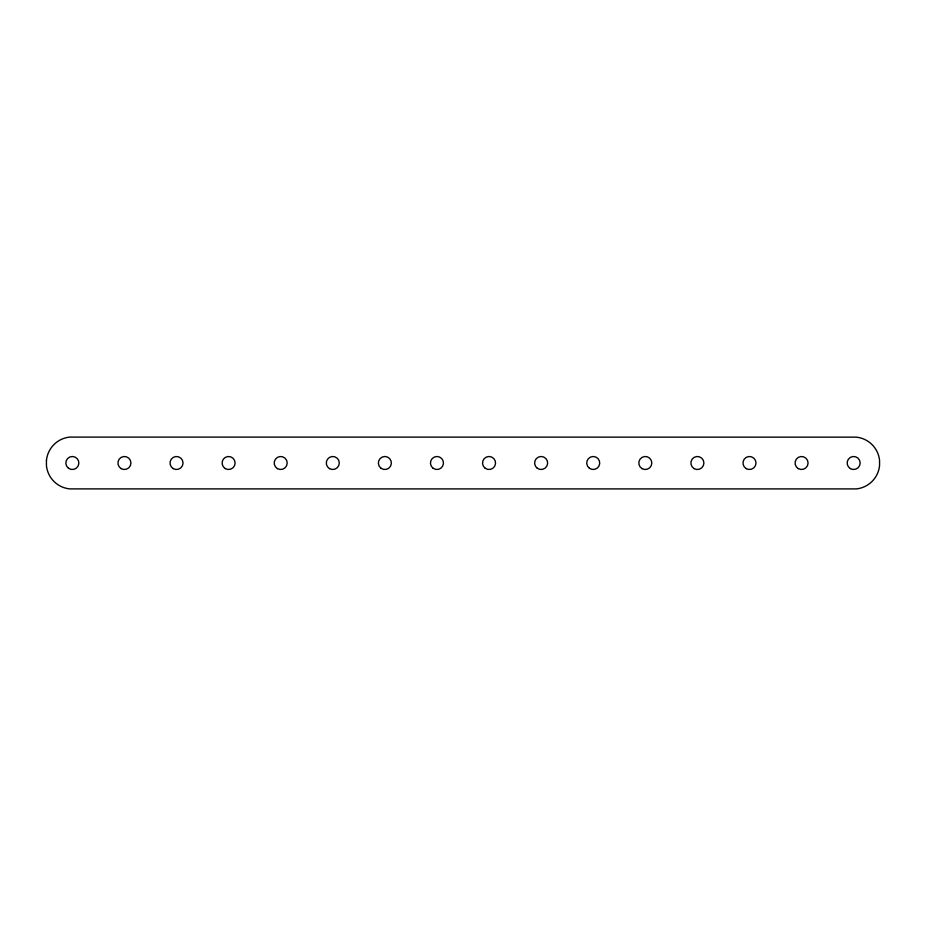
<?xml version="1.0" encoding="UTF-8"?>
<svg xmlns="http://www.w3.org/2000/svg" width="926" height="926" viewBox="0 0 926 926"><rect width="100%" height="100%" fill="white"/><g stroke="black" fill="none" stroke-linecap="round" stroke-linejoin="round"><path stroke-width="1.39" d="M46.439 460.338L46.439 465.662A25.997 25.997 0 0 0 69.681 488.893L856.318 488.905A25.997 25.997 0 0 0 879.55 465.662L879.561 460.338A25.997 25.997 0 0 0 856.318 437.153L69.681 437.095A25.997 25.997 0 0 0 46.45 460.396M537.312 468.278A6.517 6.517 0 0 0 547.613 463.671A6.517 6.517 0 0 0 538.469 457.062A6.517 6.517 0 0 0 537.312 468.278M589.411 468.278A6.517 6.517 0 0 0 599.701 463.671A6.517 6.517 0 0 0 590.557 457.062A6.517 6.517 0 0 0 589.411 468.278M694.141 468.637A6.517 6.517 0 0 0 703.91 463A6.517 6.517 0 0 0 694.141 457.363A6.517 6.517 0 0 0 694.141 468.637M642.054 468.637A6.517 6.517 0 0 0 651.823 463A6.517 6.517 0 0 0 642.054 457.363A6.517 6.517 0 0 0 642.054 468.637M746.229 468.637A6.517 6.517 0 0 0 755.998 463A6.517 6.517 0 0 0 746.229 457.363A6.517 6.517 0 0 0 746.229 468.637M850.404 468.637A6.517 6.517 0 0 0 860.173 463A6.517 6.517 0 0 0 850.404 457.363A6.517 6.517 0 0 0 850.404 468.637M798.316 468.637A6.517 6.517 0 0 0 808.074 463A6.517 6.517 0 0 0 798.316 457.363A6.517 6.517 0 0 0 798.316 468.637M381.049 468.278A6.517 6.517 0 0 0 391.351 463.671A6.517 6.517 0 0 0 382.207 457.062A6.517 6.517 0 0 0 381.049 468.278M485.224 468.278A6.517 6.517 0 0 0 495.526 463.671A6.517 6.517 0 0 0 486.381 457.062A6.517 6.517 0 0 0 485.224 468.278M433.136 468.278A6.517 6.517 0 0 0 443.438 463.671A6.517 6.517 0 0 0 434.294 457.062A6.517 6.517 0 0 0 433.136 468.278M225.354 468.637A6.517 6.517 0 0 0 235.111 463A6.517 6.517 0 0 0 225.354 457.363A6.517 6.517 0 0 0 225.354 468.637M329.529 468.637A6.517 6.517 0 0 0 339.298 463A6.517 6.517 0 0 0 329.529 457.363A6.517 6.517 0 0 0 329.529 468.637M277.441 468.637A6.517 6.517 0 0 0 287.199 463A6.517 6.517 0 0 0 277.441 457.363A6.517 6.517 0 0 0 277.441 468.637M68.524 468.278A6.517 6.517 0 0 0 78.826 463.671A6.517 6.517 0 0 0 69.681 457.062A6.517 6.517 0 0 0 68.524 468.278M173.266 468.637A6.517 6.517 0 0 0 183.035 463A6.517 6.517 0 0 0 173.266 457.363A6.517 6.517 0 0 0 173.266 468.637M121.179 468.637A6.517 6.517 0 0 0 130.936 463A6.517 6.517 0 0 0 121.179 457.363A6.517 6.517 0 0 0 121.179 468.637"/></g></svg>
